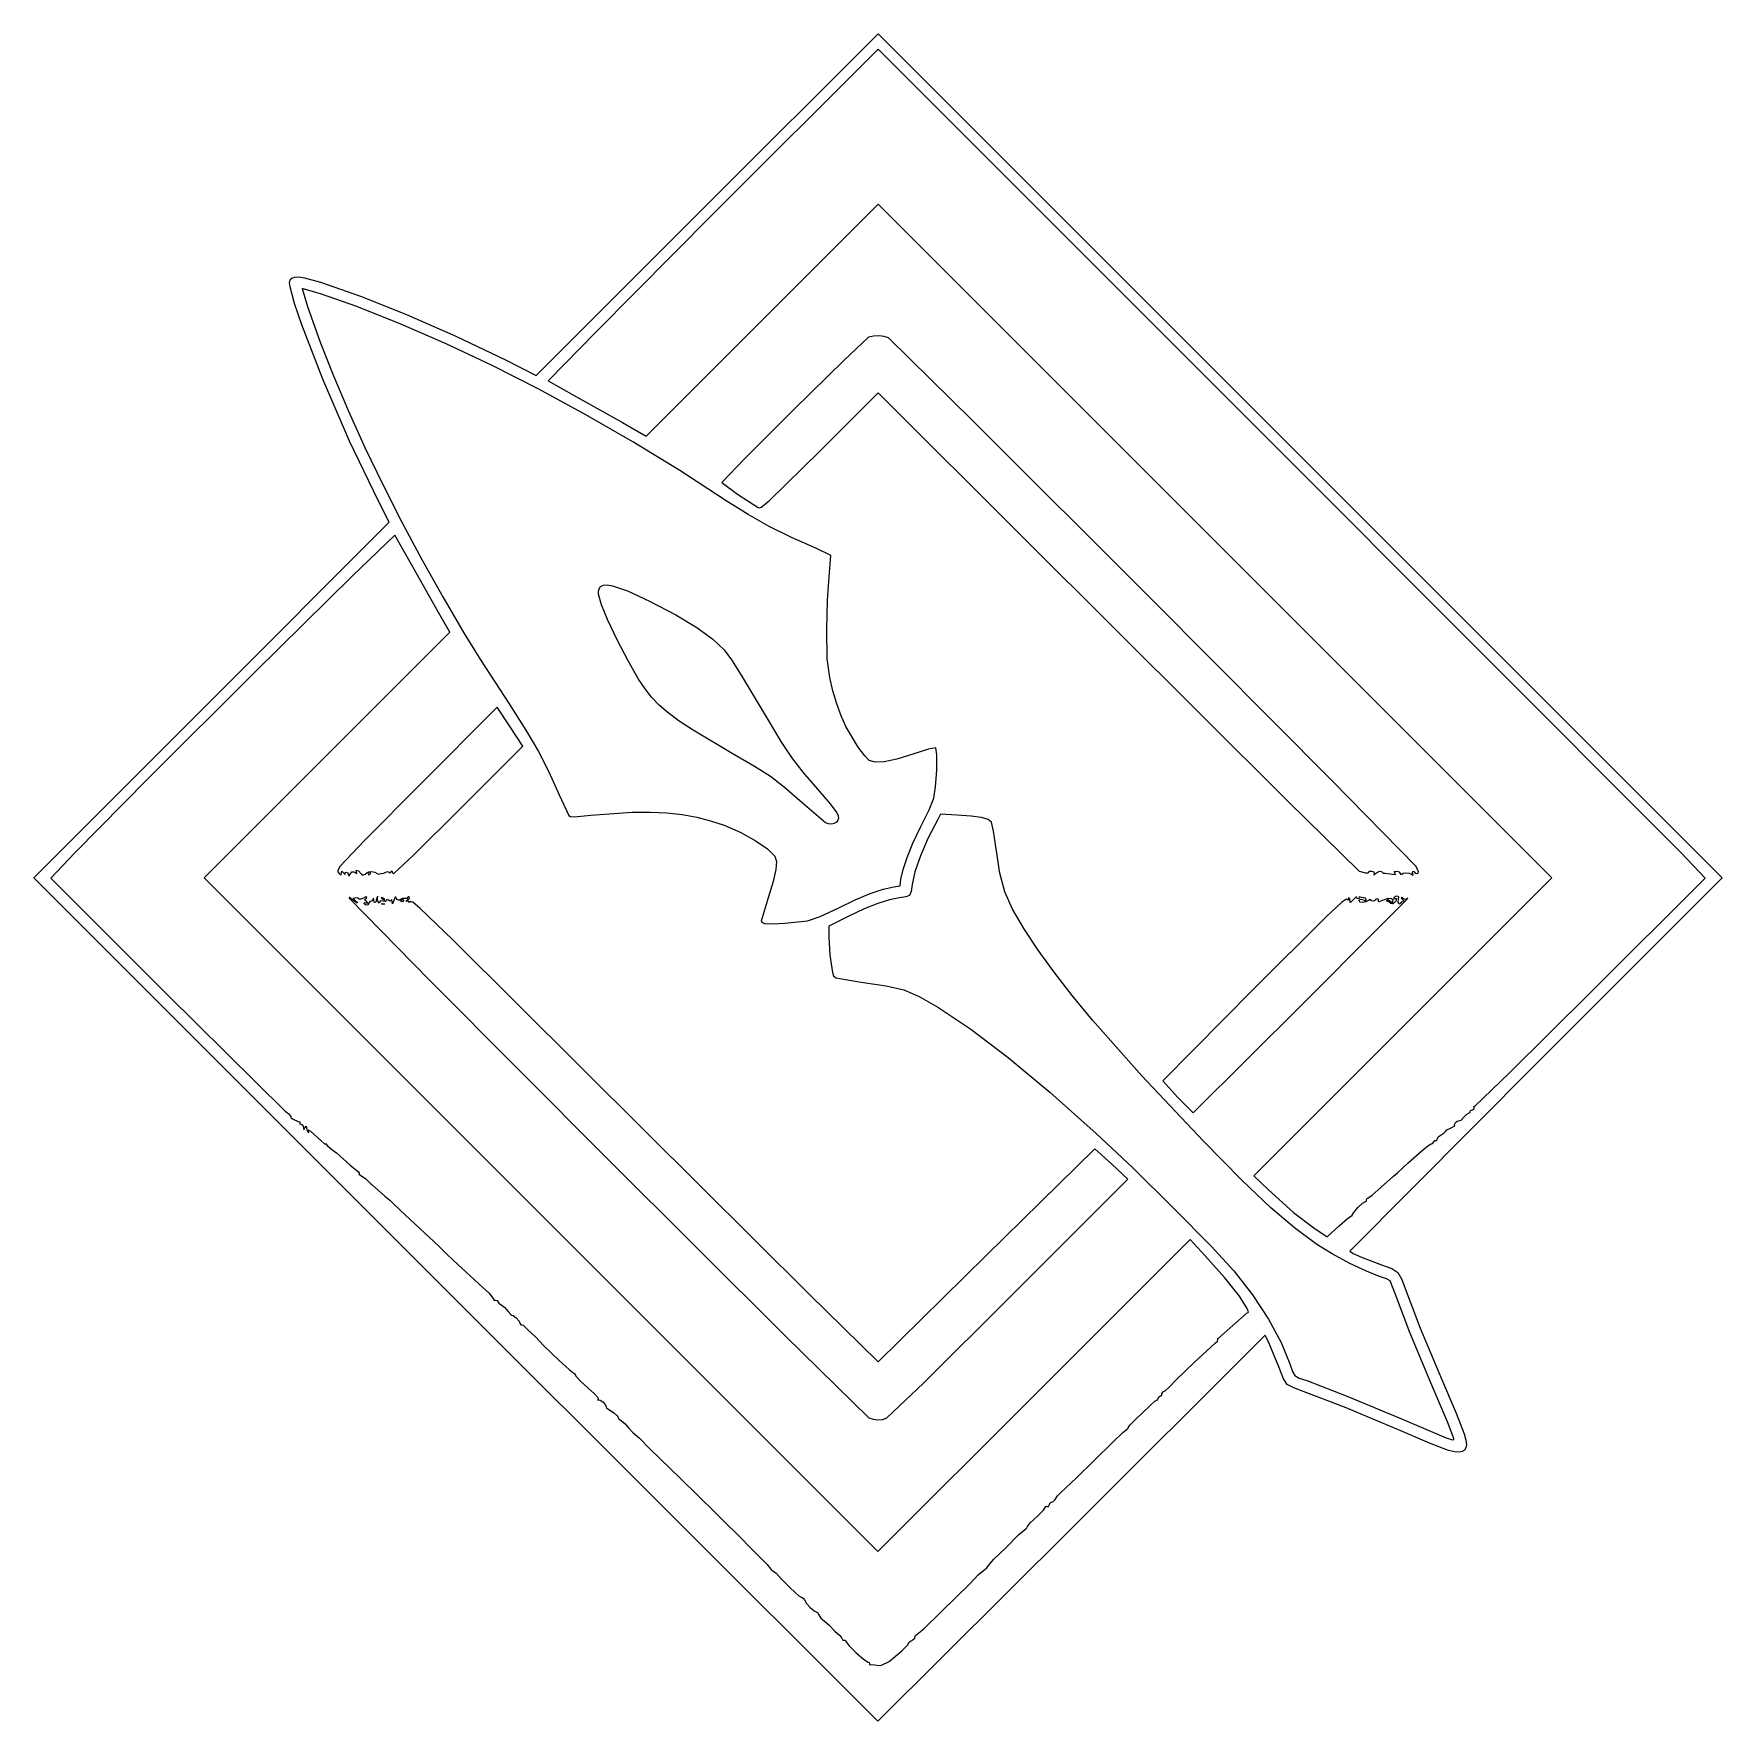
# Model space of a CAD drawing. Extents: x 247 to 565, y 442 to 759.
import ezdxf

# ---------------------------------------------------------------- set-up
doc = ezdxf.new("R2010")
doc.units = 0

msp = doc.modelspace()

# ---------------------------------------------------------------- linework, layer by layer
at = {"layer": 'Calque 1'}
for p, q in [((373.8586, 727.1022), (405.9603, 759.203)), ((405.9603, 759.203), (485.2687, 679.8946)), ((405.9602, 756.29254), (374.878, 725.21114)), ((479.134, 683.13554), (405.9602, 756.29254)), ((341.757, 695.0014), (373.8586, 727.1022)), ((384.1727, 705.40164), (405.9605, 727.18834)), ((405.9605, 727.18834), (469.2616, 663.88724)), ((374.878, 725.21114), (352.982525, 703.20864)), ((295.419834, 712.368174), (295.519448, 712.922123)), ((295.5104, 711.6291), (295.419834, 712.368174)), ((296.34559, 708.545123), (295.5104, 711.6291)), ((295.519448, 712.922123), (295.829135, 713.294102)), ((295.829135, 713.294102), (296.368787, 713.487263)), ((296.368787, 713.487263), (297.158297, 713.504759)), ((297.158297, 713.504759), (298.217558, 713.349745)), ((301.4287, 710.28255), (297.8004, 711.3239)), ((297.8004, 711.3239), (298.767987, 707.964525)), ((298.217558, 713.349745), (301.2249, 712.5348)), ((301.2249, 712.5348), (308.726233, 709.91245)), ((297.707442, 704.485048), (296.34559, 708.545123)), ((298.767987, 707.964525), (301.1533, 701.233)), ((308.0651, 707.9446), (301.4287, 710.28255)), ((316.332827, 704.648966), (308.0651, 707.9446)), ((308.726233, 709.91245), (317.395812, 706.43915)), ((301.665738, 694.274838), (297.707442, 704.485048)), ((324.812064, 700.941262), (316.332827, 704.648966)), ((317.395812, 706.43915), (326.662936, 702.35535)), ((362.3848, 683.61504), (384.1727, 705.40164)), ((301.1533, 701.233), (303.636638, 694.907982)), ((326.662936, 702.35535), (335.9569, 697.9015)), ((352.982525, 703.20864), (343.9878, 693.95524)), ((404.1925, 702.1746), (399.586164, 697.859967)), ((405.093342, 702.390927), (404.1925, 702.1746)), ((406.098012, 702.436637), (405.093342, 702.390927)), ((407.090852, 702.316055), (406.098012, 702.436637)), ((407.9562, 702.0335), (407.090852, 702.316055)), ((423.685752, 686.537523), (407.9562, 702.0335)), ((333.454822, 696.846728), (324.812064, 700.941262)), ((303.636638, 694.907982), (306.444883, 688.298419)), ((342.213112, 692.3906), (333.454822, 696.846728)), ((335.9569, 697.9015), (341.757, 695.0014)), ((399.586164, 697.859967), (390.131312, 688.589738)), ((306.694489, 682.674933), (301.665738, 694.274838)), ((351.038945, 687.598116), (342.213112, 692.3906)), ((343.9878, 693.95524), (348.8827, 691.23044)), ((395.0176, 680.794), (405.9619, 691.7359)), ((405.9619, 691.7359), (433.6767, 664.0856)), ((348.8827, 691.23044), (357.9852, 686.14754)), ((390.131312, 688.589738), (380.807055, 679.288064)), ((306.444883, 688.298419), (309.544251, 681.472621)), ((359.88433, 682.494512), (351.038945, 687.598116)), ((357.9852, 686.14754), (362.3848, 683.61504)), ((457.509887, 652.746263), (423.685752, 686.537523)), ((312.1029, 671.3618), (306.694489, 682.674933)), ((368.701278, 677.105028), (359.88433, 682.494512)), ((556.837, 605.26454), (479.134, 683.13554)), ((309.544251, 681.472621), (312.900962, 674.4989)), ((380.807055, 679.288064), (376.5925, 674.8791)), ((385.503425, 671.416025), (395.0176, 680.794)), ((485.2687, 679.8946), (564.5772, 600.5861)), ((377.4418, 671.4549), (368.701278, 677.105028)), ((312.900962, 674.4989), (316.481235, 667.445566)), ((376.5925, 674.8791), (379.548612, 672.709875)), ((379.548612, 672.709875), (383.4417, 670.1874)), ((314.1107, 667.3931), (312.1029, 671.3618)), ((381.537458, 668.855278), (377.4418, 671.4549)), ((383.4417, 670.1874), (383.681319, 670.117947)), ((383.681319, 670.117947), (384.024269, 670.225778)), ((384.024269, 670.225778), (385.503425, 671.416025)), ((280.7267, 633.9893), (314.1107, 667.3931)), ((316.481235, 667.445566), (320.251286, 660.380931)), ((385.530037, 666.59115), (381.537458, 668.855278)), ((389.682123, 664.522847), (385.530037, 666.59115)), ((315.183, 665.0055), (307.159934, 657.305939)), ((318.334, 659.4561), (315.183, 665.0055)), ((394.2563, 662.5107), (389.682123, 664.522847)), ((433.6767, 664.0856), (483.13735, 614.794787)), ((469.2616, 663.88724), (532.5626, 600.58624)), ((320.251286, 660.380931), (324.177335, 653.373305)), ((397.0917, 661.1846), (394.2563, 662.5107)), ((396.7778, 657.1801), (397.0917, 661.1846)), ((307.159934, 657.305939), (288.962125, 639.308887)), ((323.3703, 650.4603), (318.334, 659.4561)), ((396.453912, 652.76315), (396.7778, 657.1801)), ((353.442942, 654.436517), (353.5489, 654.8933)), ((353.471487, 653.866963), (353.442942, 654.436517)), ((354.0045, 651.9167), (353.471487, 653.866963)), ((353.5489, 654.8933), (353.85099, 655.343345)), ((353.85099, 655.343345), (354.357038, 655.594328)), ((354.357038, 655.594328), (355.09131, 655.64036)), ((355.09131, 655.64036), (356.078075, 655.47555)), ((356.078075, 655.47555), (358.90615, 654.489847)), ((358.90615, 654.489847), (363.0354, 652.5901)), ((325.5081, 646.7561), (323.3703, 650.4603)), ((324.177335, 653.373305), (328.2256, 646.491)), ((355.1327, 649.126625), (354.0045, 651.9167)), ((363.0354, 652.5901), (367.980317, 650.025978)), ((396.3236, 647.2848), (396.453912, 652.76315)), ((491.342255, 618.77457), (457.509887, 652.746263)), ((356.93695, 645.335975), (355.1327, 649.126625)), ((367.980317, 650.025978), (371.938037, 647.656275)), ((371.938037, 647.656275), (374.944439, 645.457459)), ((396.41025, 641.730037), (396.3236, 647.2848)), ((302.4327, 623.6709), (325.5081, 646.7561)), ((328.2256, 646.491), (331.247312, 641.56735)), ((359.02155, 641.337313), (356.93695, 645.335975)), ((374.944439, 645.457459), (377.0354, 643.406)), ((331.247312, 641.56735), (336.634, 633.3101)), ((360.9908, 637.9232), (359.02155, 641.337313)), ((377.0354, 643.406), (378.431692, 641.523455)), ((378.431692, 641.523455), (380.280487, 638.700138)), ((396.9076, 638.2194), (396.41025, 641.730037)), ((288.962125, 639.308887), (268.849678, 619.225017)), ((362.183957, 636.115434), (360.9908, 637.9232)), ((380.280487, 638.700138), (385.3351, 630.2319)), ((397.489333, 635.743527), (396.9076, 638.2194)), ((363.421181, 634.519113), (362.183957, 636.115434)), ((364.82409, 633.037859), (363.421181, 634.519113)), ((398.212637, 633.311012), (397.489333, 635.743527)), ((247.3428, 600.5856), (280.7267, 633.9893)), ((334.438, 632.6413), (319.9168, 618.1328)), ((336.842, 628.9807), (334.438, 632.6413)), ((336.634, 633.3101), (339.804567, 628.355594)), ((366.5143, 631.5753), (364.82409, 633.037859)), ((368.613429, 630.035059), (366.5143, 631.5753)), ((399.040248, 631.034967), (398.212637, 633.311012)), ((339.2461, 625.3202), (336.842, 628.9807)), ((339.804567, 628.355594), (342.178362, 624.30555)), ((371.243094, 628.320763), (368.613429, 630.035059)), ((378.5805, 623.9845), (371.243094, 628.320763)), ((385.3351, 630.2319), (387.704967, 626.227556)), ((399.9349, 629.0285), (399.040248, 631.034967)), ((402.261575, 625.161662), (399.9349, 629.0285)), ((327.2947, 613.3478), (339.2461, 625.3202)), ((387.704967, 626.227556), (389.707437, 623.195625)), ((403.464616, 623.505833), (402.261575, 625.161662)), ((416.8549, 625.0313), (415.463425, 624.754587)), ((417.037691, 623.675314), (416.8549, 625.0313)), ((279.3574, 600.5858), (302.4327, 623.6709)), ((342.178362, 624.30555), (344.129102, 620.479306)), ((382.778986, 621.533186), (378.5805, 623.9845)), ((389.707437, 623.195625), (391.841664, 620.437481)), ((404.2983, 622.6167), (403.464616, 623.505833)), ((405.396503, 622.296214), (404.2983, 622.6167)), ((407.10965, 622.389737), (405.396503, 622.296214)), ((409.472822, 622.902492), (407.10965, 622.389737)), ((412.5211, 623.8397), (409.472822, 622.902492)), ((415.463425, 624.754587), (412.5211, 623.8397)), ((416.998125, 620.816262), (417.037691, 623.675314)), ((268.849678, 619.225017), (255.0827, 605.265)), ((344.129102, 620.479306), (346.0305, 616.1962)), ((385.732087, 619.613538), (382.778986, 621.533186)), ((388.39327, 617.548895), (385.732087, 619.613538)), ((391.841664, 620.437481), (394.6068, 617.2545)), ((416.787822, 617.690605), (416.998125, 620.816262)), ((507.0965, 602.7373), (491.342255, 618.77457)), ((319.9168, 618.1328), (309.499, 607.6272)), ((346.0305, 616.1962), (347.8679, 612.2794)), ((391.716, 614.6626), (388.39327, 617.548895)), ((394.6068, 617.2545), (396.985841, 614.521361)), ((415.5677, 613.3958), (416.4584, 615.5348)), ((416.4584, 615.5348), (416.787822, 617.690605)), ((318.75655, 604.892262), (327.2947, 613.3478)), ((347.8679, 612.2794), (348.189447, 612.122412)), ((348.869925, 612.078075), (352.0336, 612.3374)), ((352.0336, 612.3374), (359.774373, 612.905591)), ((359.774373, 612.905591), (363.14818, 612.940129)), ((363.14818, 612.940129), (366.258812, 612.803225)), ((366.258812, 612.803225), (369.157181, 612.491074)), ((369.157181, 612.491074), (371.894195, 611.999872)), ((396.0816, 610.939), (391.716, 614.6626)), ((396.985841, 614.521361), (398.229175, 612.819538)), ((398.229175, 612.819538), (398.489646, 612.241765)), ((413.9747, 610.1108), (415.5677, 613.3958)), ((417.734, 612.5446), (417.2363, 611.6584)), ((420.7767, 612.3787), (417.734, 612.5446)), ((423.465722, 612.177284), (420.7767, 612.3787)), ((483.13735, 614.794787), (496.3526, 601.8225)), ((348.189447, 612.122412), (348.869925, 612.078075)), ((371.894195, 611.999872), (374.520765, 611.325815)), ((374.520765, 611.325815), (377.0878, 610.4651)), ((377.0878, 610.4651), (380.079797, 609.159745)), ((380.079797, 609.159745), (382.90745, 607.603637)), ((396.633364, 610.716934), (396.0816, 610.939)), ((396.0816, 610.939), (396.0816, 610.939)), ((397.194812, 610.66435), (396.633364, 610.716934)), ((397.713455, 610.778266), (397.194812, 610.66435)), ((398.1368, 611.0557), (397.713455, 610.778266)), ((398.417581, 611.405288), (398.1368, 611.0557)), ((398.543822, 611.785495), (398.417581, 611.405288)), ((398.489646, 612.241765), (398.543822, 611.785495)), ((412.5221, 607.100233), (413.9747, 610.1108)), ((417.2363, 611.6584), (415.40287, 608.123509)), ((425.39445, 611.900775), (423.465722, 612.177284)), ((426.633928, 611.534753), (425.39445, 611.900775)), ((427.2552, 611.0648), (426.633928, 611.534753)), ((427.670625, 609.350075), (427.2552, 611.0648)), ((428.1705, 606.0098), (427.670625, 609.350075)), ((309.499, 607.6272), (304.8433, 602.7427)), ((382.90745, 607.603637), (385.190528, 606.029661)), ((385.190528, 606.029661), (386.5488, 604.6707)), ((411.4121, 604.438312), (412.5221, 607.100233)), ((415.40287, 608.123509), (413.916887, 604.717525)), ((428.861041, 601.465562), (428.1705, 606.0098)), ((255.0827, 605.265), (250.5537, 600.5509)), ((315.0115, 601.3754), (318.75655, 604.892262)), ((386.5488, 604.6707), (386.859998, 603.681545)), ((386.859998, 603.681545), (386.779012, 602.145237)), ((410.65865, 602.161986), (411.4121, 604.438312)), ((413.916887, 604.717525), (412.878036, 601.694303)), ((561.3661, 600.55044), (556.837, 605.26454)), ((326.585, 521.343), (247.3428, 600.5856)), ((250.5537, 600.5509), (272.4799, 578.6236)), ((342.6584, 537.2847), (279.3574, 600.5858)), ((304.8433, 602.7427), (304.441687, 601.929987)), ((304.441687, 601.929987), (304.501286, 601.688308)), ((304.501286, 601.688308), (304.7228, 601.4292)), ((304.7228, 601.4292), (305.088525, 601.140675)), ((305.088525, 601.140675), (305.1547, 601.5012)), ((305.1547, 601.5012), (305.210512, 601.868725)), ((305.210512, 601.868725), (305.5712, 601.4912)), ((305.5712, 601.4912), (305.8161, 601.2256)), ((305.8136, 601.5467), (306.0651, 601.639)), ((305.8201, 601.3083), (305.8136, 601.5467)), ((305.8161, 601.2256), (305.8201, 601.3083)), ((306.0651, 601.639), (306.362575, 601.503012)), ((306.362575, 601.503012), (306.4985, 601.176)), ((306.4985, 601.176), (306.545862, 600.886125)), ((306.545862, 600.886125), (306.6704, 601.11)), ((306.6704, 601.11), (307.1037, 601.6902)), ((307.1037, 601.6951), (307.4173, 601.731787)), ((307.1037, 601.6902), (307.1037, 601.6951)), ((307.4173, 601.731787), (307.775, 601.5629)), ((307.775, 601.5629), (308.05625, 601.397137)), ((307.9883, 601.7164), (307.938825, 602.05005)), ((307.938825, 602.05005), (308.3356, 601.9055)), ((308.05625, 601.397137), (307.9883, 601.7164)), ((308.3356, 601.9055), (308.8588, 601.3702)), ((308.8588, 601.3702), (308.972403, 601.163772)), ((308.972403, 601.163772), (309.2499, 601.1269)), ((309.2499, 601.1269), (309.596322, 601.246928)), ((309.596322, 601.246928), (309.9167, 601.5112)), ((309.9167, 601.5112), (310.300345, 601.735711)), ((310.264075, 601.5664), (310.1818, 601.3795)), ((310.1818, 601.3795), (310.2984, 601.115)), ((310.462, 601.6441), (310.264075, 601.5664)), ((310.2984, 601.115), (310.5786, 601.3795)), ((310.300345, 601.735711), (310.840937, 601.787187)), ((310.61165, 601.5664), (310.462, 601.6441)), ((310.5786, 601.3795), (310.61165, 601.5664)), ((310.5786, 601.3795), (310.5786, 601.3795)), ((310.840937, 601.787187), (311.403486, 601.67327)), ((311.403486, 601.67327), (311.853, 601.4016)), ((311.853, 601.4016), (312.172225, 601.272075)), ((312.172225, 601.272075), (312.6035, 601.4013)), ((312.6035, 601.4013), (313.0922, 601.4893)), ((313.0922, 601.4893), (313.4655, 601.6251)), ((313.4655, 601.6251), (313.7988, 601.800825)), ((313.7988, 601.800825), (314.0277, 601.6251)), ((314.0277, 601.6251), (314.225362, 601.469762)), ((314.225362, 601.469762), (314.4441, 601.6781)), ((314.4441, 601.6781), (314.6215, 601.882525)), ((314.6215, 601.882525), (314.6756, 601.7061)), ((314.6756, 601.7061), (314.775112, 601.472537)), ((314.775112, 601.472537), (315.0115, 601.3754)), ((386.284045, 599.919361), (385.3533, 596.8615)), ((386.779012, 602.145237), (386.284045, 599.919361)), ((410.128, 599.0611), (410.2757, 600.3082)), ((410.2757, 600.3082), (410.65865, 602.161986)), ((412.878036, 601.694303), (412.386, 599.3077)), ((429.791975, 597.958725), (428.861041, 601.465562)), ((496.3526, 601.8225), (497.547975, 601.508975)), ((497.547975, 601.508975), (498.033462, 601.523531)), ((498.033462, 601.523531), (498.1504, 601.6762)), ((498.1504, 601.6762), (498.239062, 601.824188)), ((498.239062, 601.824188), (498.6536, 601.8545)), ((498.6536, 601.8545), (499.114563, 601.715725)), ((499.114563, 601.715725), (499.1757, 601.3932)), ((499.1757, 601.3932), (499.131375, 601.12025)), ((499.131375, 601.12025), (499.4037, 601.3822)), ((499.4037, 601.3822), (499.78855, 601.67325)), ((499.78855, 601.67325), (500.219, 601.8158)), ((500.219, 601.8158), (500.2186, 601.8132)), ((500.2186, 601.8132), (500.545662, 601.778387)), ((500.545662, 601.778387), (500.6817, 601.6427)), ((500.6817, 601.6427), (500.856538, 601.497088)), ((500.856538, 601.497088), (501.277, 601.4378)), ((501.277, 601.4378), (502.6431, 601.2645)), ((502.6431, 601.2645), (503.215087, 601.190912)), ((502.961413, 601.774137), (503.4247, 601.8152)), ((503.0964, 601.4714), (502.961413, 601.774137)), ((503.215087, 601.190912), (503.0964, 601.4714)), ((503.4247, 601.8152), (503.8481, 601.735037)), ((503.8481, 601.735037), (503.9592, 601.5963)), ((503.9592, 601.5963), (504.1169, 601.2499)), ((504.1169, 601.2499), (504.306875, 601.195525)), ((504.306875, 601.195525), (504.386, 601.2979)), ((504.386, 601.2979), (504.613737, 601.487138)), ((532.5626, 600.58624), (504.5668, 572.58954)), ((504.613737, 601.487138), (505.146125, 601.54805)), ((505.146125, 601.54805), (505.7576, 601.481388)), ((505.7576, 601.481388), (506.2226, 601.2879)), ((506.2226, 601.2879), (506.4824, 601.113725)), ((506.363537, 601.5674), (506.4987, 601.7766)), ((506.4167, 601.2979), (506.363537, 601.5674)), ((506.4824, 601.113725), (506.4167, 601.2979)), ((506.4987, 601.7766), (506.688612, 601.811463)), ((506.688612, 601.811463), (506.7676, 601.6625)), ((506.7676, 601.6625), (506.884187, 601.464612)), ((506.884187, 601.464612), (507.1645, 601.3823)), ((507.539962, 601.739963), (507.0965, 602.7373)), ((507.1645, 601.3823), (507.454939, 601.47408)), ((507.454939, 601.47408), (507.539962, 601.739963)), ((564.5772, 600.5861), (529.5863, 565.5944)), ((539.8369, 579.02004), (561.3661, 600.55044)), ((306.590564, 596.906743), (306.5825, 596.74594)), ((306.5825, 596.74594), (321.744772, 581.292099)), ((306.689162, 596.921765), (306.590564, 596.906743)), ((307.1958, 596.49924), (306.689162, 596.921765)), ((308.1299, 595.82294), (307.1958, 596.49924)), ((307.7719, 596.80634), (307.369537, 596.710052)), ((307.369537, 596.710052), (307.8059, 596.29404)), ((308.20295, 596.763577), (307.7719, 596.80634)), ((308.4705, 596.60284), (308.20295, 596.763577)), ((308.766012, 596.552415), (308.4705, 596.60284)), ((309.2695, 596.78234), (308.766012, 596.552415)), ((309.742887, 597.013202), (309.2695, 596.78234)), ((309.50365, 596.479977), (309.5864, 596.60824)), ((309.7848, 596.17584), (309.50365, 596.479977)), ((309.5864, 596.60824), (309.819962, 596.699127)), ((309.9171, 596.91174), (309.742887, 597.013202)), ((309.819962, 596.699127), (309.9171, 596.91174)), ((311.0566, 596.54734), (310.904412, 596.25894)), ((311.157987, 596.774765), (311.0566, 596.54734)), ((311.2089, 596.40264), (311.157987, 596.774765)), ((311.308825, 596.01754), (311.2089, 596.40264)), ((311.8112, 596.89394), (311.6582, 596.31684)), ((312.00925, 597.130327), (311.8112, 596.89394)), ((311.926062, 596.450227), (311.9505, 596.85694)), ((312.0538, 596.06324), (311.926062, 596.450227)), ((311.9505, 596.85694), (312.00925, 597.130327)), ((312.7458, 596.8776), (312.6263, 596.805125)), ((312.6263, 596.805125), (312.8278, 596.617)), ((313.2245, 596.617), (312.7458, 596.8776)), ((312.8278, 596.617), (313.292987, 596.3707)), ((313.2247, 596.617), (313.2245, 596.617)), ((313.292987, 596.3707), (313.2247, 596.617)), ((313.699787, 596.546815), (313.6208, 596.35564)), ((313.992, 596.37364), (313.699787, 596.546815)), ((314.5003, 596.40764), (314.313537, 596.20359)), ((314.6101, 596.454677), (314.5003, 596.40764)), ((314.6821, 596.08794), (314.6101, 596.454677)), ((315.253112, 596.939202), (315.0115, 596.35254)), ((315.339086, 596.965173), (315.253112, 596.939202)), ((315.4039, 596.81554), (315.339086, 596.965173)), ((315.569733, 596.517385), (315.4039, 596.81554)), ((315.842412, 596.368452), (315.569733, 596.517385)), ((316.3836, 596.59224), (316.140761, 596.387238)), ((316.643625, 596.72109), (316.3836, 596.59224)), ((316.399, 596.3525), (316.6792, 596.617)), ((317.0607, 596.69364), (316.643625, 596.72109)), ((316.6792, 596.617), (316.7958, 596.3525)), ((317.440387, 596.682127), (317.0607, 596.69364)), ((317.249525, 596.20429), (317.5592, 596.42884)), ((317.5896, 596.86644), (317.440387, 596.682127)), ((317.5592, 596.42884), (317.95135, 596.757065)), ((317.6778, 597.031702), (317.5896, 596.86644)), ((317.8899, 596.99184), (317.6778, 597.031702)), ((317.95135, 596.757065), (317.8899, 596.99184)), ((385.3533, 596.8615), (384.0005, 592.4473)), ((398.6088, 594.9792), (401.684909, 596.454864)), ((401.684909, 596.454864), (404.506, 597.629787)), ((404.506, 597.629787), (406.952391, 598.458417)), ((408.110169, 596.456153), (405.91085, 595.786)), ((406.952391, 598.458417), (408.9044, 598.8952)), ((410.0159, 596.8), (408.110169, 596.456153)), ((408.9044, 598.8952), (410.128, 599.0611)), ((411.203787, 597.012575), (410.0159, 596.8)), ((411.8939, 597.297), (411.203787, 597.012575)), ((412.176925, 598.026087), (411.8939, 597.297)), ((412.386, 599.3077), (412.176925, 598.026087)), ((431.242397, 594.6959), (429.791975, 597.958725)), ((494.0107, 596.5688), (493.068195, 595.940398)), ((494.2684, 596.392163), (494.0107, 596.5688)), ((494.3365, 596.6308), (494.2684, 596.392163)), ((494.381912, 596.8818), (494.3365, 596.6308)), ((494.5837, 596.6303), (494.381912, 596.8818)), ((494.6928, 595.9688), (494.5837, 596.6303)), ((495.2381, 596.4854), (494.797712, 596.006225)), ((495.7182, 596.948987), (495.2381, 596.4854)), ((495.9187, 596.9484), (495.7182, 596.948987)), ((496.001925, 596.714837), (495.9187, 596.9484)), ((496.2002, 596.6177), (496.001925, 596.714837)), ((496.350375, 596.695175), (496.2002, 596.6177)), ((496.360712, 597.0156), (496.3174, 596.8814)), ((496.3174, 596.8814), (496.350375, 596.695175)), ((496.8037, 596.8984), (496.360712, 597.0156)), ((496.3718, 596.2683), (496.548511, 596.50952)), ((496.548511, 596.50952), (496.809362, 596.604687)), ((497.5685, 596.7669), (496.8037, 596.8984)), ((496.809362, 596.604687), (497.4105, 596.3443)), ((497.6839, 596.4766), (497.5685, 596.7669)), ((497.617737, 596.23525), (497.6839, 596.4766)), ((498.443137, 596.50605), (498.1482, 596.3353)), ((498.5658, 596.4293), (498.443137, 596.50605)), ((498.682387, 596.250688), (498.5658, 596.4293)), ((499.480762, 596.552625), (499.3596, 596.3969)), ((499.7721, 596.6173), (499.480762, 596.552625)), ((500.015387, 596.539613), (499.7721, 596.6173)), ((500.021, 596.3528), (500.015387, 596.539613)), ((501.0661, 596.4558), (500.14515, 596.102763)), ((501.808266, 596.685189), (501.0661, 596.4558)), ((501.608, 596.3517), (501.84245, 596.539725)), ((502.442525, 596.649688), (501.808266, 596.685189)), ((501.84245, 596.539725), (502.1381, 596.2647)), ((502.778772, 596.404317), (502.442525, 596.649688)), ((502.6269, 596.0041), (502.778772, 596.404317)), ((502.9034, 596.8367), (502.863625, 596.645425)), ((502.863625, 596.645425), (503.1171, 596.6826)), ((503.158887, 597.055275), (502.9034, 596.8367)), ((503.1171, 596.6826), (503.392737, 596.695275)), ((503.5046, 597.1462), (503.158887, 597.055275)), ((503.392737, 596.695275), (503.2354, 596.2302)), ((503.786662, 597.0021), (503.5046, 597.1462)), ((503.716237, 595.996963), (503.7526, 596.501)), ((503.7526, 596.501), (503.786662, 597.0021)), ((504.150114, 595.354897), (505.235185, 596.462168)), ((504.3197, 596.8816), (504.2592, 596.7675)), ((504.2592, 596.7675), (504.5338, 596.4932)), ((504.7935, 596.5998), (504.3197, 596.8816)), ((504.5338, 596.4932), (504.8905, 596.165787)), ((505.067975, 596.5083), (504.7935, 596.5998)), ((505.5367, 596.7852), (505.067975, 596.5083)), ((505.235185, 596.462168), (505.5367, 596.7852)), ((307.8059, 596.29404), (308.141075, 595.961327)), ((308.141075, 595.961327), (308.1299, 595.82294)), ((309.396275, 595.840527), (309.526844, 595.952392)), ((309.472969, 595.653195), (309.396275, 595.840527)), ((309.7708, 595.46784), (309.472969, 595.653195)), ((309.526844, 595.952392), (309.8508, 595.91134)), ((310.094637, 595.502465), (309.7708, 595.46784)), ((310.119975, 595.865802), (309.7848, 596.17584)), ((309.8508, 595.91134), (310.119975, 595.865802)), ((310.3191, 595.84024), (310.094637, 595.502465)), ((310.501725, 596.16654), (310.3191, 595.84024)), ((310.7094, 596.22044), (310.501725, 596.16654)), ((310.904412, 596.25894), (310.7094, 596.22044)), ((311.5085, 595.95794), (311.308825, 596.01754)), ((311.663862, 596.131915), (311.5085, 595.95794)), ((311.6582, 596.31684), (311.663862, 596.131915)), ((312.238387, 595.851352), (312.0538, 596.06324)), ((312.2939, 596.02624), (312.238387, 595.851352)), ((312.460975, 596.237577), (312.2939, 596.02624)), ((312.9594, 596.19594), (312.460975, 596.237577)), ((312.662662, 595.632488), (312.7775, 595.7394)), ((312.9373, 595.5795), (312.662662, 595.632488)), ((312.7775, 595.7395), (313.2846, 595.7185)), ((312.7775, 595.7394), (312.7775, 595.7395)), ((313.248687, 595.611688), (312.9373, 595.5795)), ((313.45405, 596.153915), (312.9594, 596.19594)), ((313.2846, 595.7185), (313.248687, 595.611688)), ((313.6208, 596.35564), (313.45405, 596.153915)), ((314.313537, 596.20359), (313.992, 596.37364)), ((314.7679, 595.697977), (314.6821, 596.08794)), ((315.0115, 596.35254), (314.7679, 595.697977)), ((316.140761, 596.387238), (315.842412, 596.368452)), ((316.365762, 596.1656), (316.399, 596.3525)), ((316.5156, 596.0879), (316.365762, 596.1656)), ((316.399, 596.3525), (316.399, 596.3525)), ((316.713525, 596.1656), (316.5156, 596.0879)), ((316.7958, 596.3525), (316.713525, 596.1656)), ((317.3912, 596.19364), (317.249525, 596.20429)), ((317.718887, 596.204677), (317.3912, 596.19364)), ((317.8542, 596.02904), (317.718887, 596.204677)), ((317.951337, 595.937727), (317.8542, 596.02904)), ((318.1849, 596.14904), (317.951337, 595.937727)), ((318.602488, 595.953748), (318.1849, 596.14904)), ((319.847577, 594.886256), (318.602488, 595.953748)), ((326.066587, 588.913115), (319.847577, 594.886256)), ((392.7318, 592.5071), (395.073863, 593.312125)), ((395.073863, 593.312125), (398.6088, 594.9792)), ((400.4699, 593.4094), (396.6996, 591.5316)), ((403.377556, 594.775197), (400.4699, 593.4094)), ((405.91085, 595.786), (403.377556, 594.775197)), ((433.4914, 590.8837), (431.242397, 594.6959)), ((490.231612, 593.302512), (476.5475, 579.7565)), ((493.068195, 595.940398), (490.231612, 593.302512)), ((494.797712, 596.006225), (494.6928, 595.9688)), ((496.49407, 596.017164), (496.3718, 596.2683)), ((496.978562, 595.950237), (496.49407, 596.017164)), ((497.603773, 596.059092), (496.978562, 595.950237)), ((497.4105, 596.3443), (497.617737, 596.23525)), ((498.1482, 596.3353), (497.603773, 596.059092)), ((498.9627, 596.1764), (498.682387, 596.250688)), ((499.243012, 596.241163), (498.9627, 596.1764)), ((499.3596, 596.3969), (499.243012, 596.241163)), ((499.954187, 591.115075), (504.150114, 595.354897)), ((499.970181, 596.15108), (500.021, 596.3528)), ((500.14515, 596.102763), (499.970181, 596.15108)), ((501.524675, 596.142812), (501.608, 596.3517)), ((501.677, 596.1809), (501.524675, 596.142812)), ((501.906975, 596.213563), (501.677, 596.1809)), ((502.063, 596.0465), (501.906975, 596.213563)), ((502.282061, 595.755408), (502.063, 596.0465)), ((502.1381, 596.2647), (502.412237, 596.009563)), ((502.607387, 595.697913), (502.282061, 595.755408)), ((502.412237, 596.009563), (502.6269, 596.0041)), ((502.95362, 595.860636), (502.607387, 595.697913)), ((503.2354, 596.2302), (502.95362, 595.860636)), ((503.8562, 595.6916), (503.716237, 595.996963)), ((504.043787, 595.658), (503.8562, 595.6916)), ((504.1218, 595.8077), (504.043787, 595.658)), ((504.257787, 596.009787), (504.1218, 595.8077)), ((504.5848, 596.0963), (504.257787, 596.009787)), ((504.8905, 596.165787), (504.5848, 596.0963)), ((384.0005, 592.4473), (384.214225, 592.2032)), ((384.214225, 592.2032), (384.7281, 592.0281)), ((384.7281, 592.0281), (386.212045, 591.962948)), ((386.212045, 591.962948), (388.471162, 592.046887)), ((388.471162, 592.046887), (392.7318, 592.5069)), ((392.7318, 592.5069), (392.7318, 592.5071)), ((396.6996, 591.5316), (396.7096, 589.5102)), ((436.072077, 586.979992), (433.4914, 590.8837)), ((485.7334, 576.8264), (499.954187, 591.115075)), ((362.1443, 553.06334), (326.066587, 588.913115)), ((396.7096, 589.5102), (396.9204, 586.035025)), ((439.0318, 582.871072), (436.072077, 586.979992)), ((396.9204, 586.035025), (397.3817, 582.7904)), ((321.744772, 581.292099), (355.0859, 547.857965)), ((397.3817, 582.7904), (397.629787, 582.201337)), ((397.629787, 582.201337), (398.0065, 581.8099)), ((398.0065, 581.8099), (402.8137, 581.0048)), ((402.8137, 581.0048), (407.47868, 580.325144)), ((442.412629, 578.507185), (439.0318, 582.871072)), ((272.4799, 578.6236), (294.5543, 556.7641)), ((407.47868, 580.325144), (410.785737, 579.522075)), ((410.785737, 579.522075), (413.702927, 578.277069)), ((413.702927, 578.277069), (417.1983, 576.2716)), ((446.256625, 573.838575), (442.412629, 578.507185)), ((476.5475, 579.7565), (459.473, 562.432)), ((524.556837, 563.86039), (539.8369, 579.02004)), ((417.1983, 576.2716), (423.404005, 572.156041)), ((465.1818, 556.4008), (485.7342, 576.8268)), ((485.7342, 576.8268), (485.7334, 576.8264)), ((423.404005, 572.156041), (430.418312, 566.8462)), ((455.502362, 563.388166), (446.256625, 573.838575)), ((504.5668, 572.58954), (476.571, 544.59284)), ((430.418312, 566.8462), (438.264614, 560.323459)), ((529.5863, 565.5944), (494.5953, 530.4415)), ((467.1055, 551.1218), (455.502362, 563.388166)), ((459.473, 562.432), (462.297887, 559.295725)), ((518.0523, 557.64734), (524.556837, 563.86039)), ((438.264614, 560.323459), (446.9663, 552.5692)), ((462.297887, 559.295725), (465.1818, 556.4008)), ((294.5543, 556.7641), (295.2884, 556.2195)), ((295.2884, 556.2195), (295.7009, 555.6071)), ((295.7009, 555.6071), (295.620733, 555.573668)), ((295.620733, 555.573668), (295.672613, 555.485466)), ((295.672613, 555.485466), (296.0494, 555.2173)), ((296.0494, 555.2173), (297.0333, 554.8218)), ((515.518012, 555.04209), (516.0545, 555.58704)), ((516.0545, 555.58704), (516.58575, 556.161478)), ((516.58575, 556.161478), (517.0186, 556.40044)), ((517.0186, 556.40044), (517.2322, 556.469315)), ((517.2322, 556.469315), (517.2364, 556.63494)), ((517.2364, 556.63494), (517.296312, 556.843015)), ((517.296312, 556.843015), (517.6443, 557.01404)), ((517.6443, 557.01404), (518.000238, 557.20534)), ((517.9973, 557.48184), (517.927788, 557.667265)), ((517.927788, 557.667265), (518.0523, 557.64734)), ((518.000238, 557.20534), (517.9973, 557.48184)), ((297.0333, 554.8218), (297.323263, 554.739862)), ((297.323263, 554.739862), (297.3484, 554.5488)), ((297.3484, 554.5488), (297.354025, 554.361937)), ((297.354025, 554.361937), (297.5974, 554.2842)), ((297.5974, 554.2842), (297.900963, 554.1196)), ((297.900963, 554.1196), (298.0285, 553.6889)), ((298.0285, 553.6889), (298.076863, 553.253487)), ((298.076863, 553.253487), (298.2744, 553.6229)), ((298.2744, 553.6229), (298.492338, 553.915937)), ((298.492338, 553.915937), (298.6382, 553.248)), ((298.6382, 553.248), (298.9122, 552.785)), ((298.9632, 552.8953), (298.896839, 553.218605)), ((298.896839, 553.218605), (299.338313, 552.998938)), ((298.9122, 552.785), (299.03145, 552.72)), ((299.03145, 552.72), (298.9632, 552.8953)), ((299.338313, 552.998938), (301.3014, 551.2416)), ((393.016125, 522.354902), (362.1443, 553.06334)), ((446.9663, 552.5692), (453.762364, 546.132062)), ((511.233262, 551.890315), (511.7938, 552.29934)), ((511.7938, 552.29934), (512.354425, 552.659965)), ((512.354425, 552.659965), (512.5876, 552.95054)), ((512.5876, 552.95054), (512.857662, 553.218115)), ((512.857662, 553.218115), (513.507, 553.52364)), ((513.507, 553.52364), (514.3101, 553.97244)), ((514.275709, 554.244704), (514.471475, 554.588453)), ((514.3101, 553.97244), (514.275709, 554.244704)), ((514.471475, 554.588453), (514.779703, 554.859995)), ((514.779703, 554.859995), (515.0827, 554.91564)), ((515.0827, 554.91564), (515.518012, 555.04209)), ((301.3014, 551.2416), (301.983488, 550.61075)), ((301.983488, 550.61075), (302.14373, 550.509591)), ((302.14373, 550.509591), (302.1465, 550.5802)), ((302.1465, 550.5802), (302.168138, 550.64655)), ((302.168138, 550.64655), (302.5107, 550.2494)), ((302.5107, 550.2494), (303.3478, 549.5218)), ((303.3478, 549.5218), (304.241288, 548.942725)), ((304.241288, 548.942725), (306.6968, 546.6775)), ((446.6968, 549.65354), (426.3454, 529.67754)), ((449.8933, 546.80194), (446.6968, 549.65354)), ((474.305075, 543.806842), (467.1055, 551.1218)), ((505.5837, 547.00774), (508.1773, 549.32284)), ((508.1773, 549.32284), (509.239912, 550.21044)), ((509.239912, 550.21044), (509.8814, 550.57964)), ((509.8814, 550.57964), (510.167162, 550.695765)), ((510.167162, 550.695765), (510.3747, 550.97494)), ((510.3747, 550.97494), (510.55125, 551.21119)), ((510.55125, 551.21119), (510.7632, 551.22394)), ((510.7632, 551.22394), (510.930512, 551.239478)), ((510.930512, 551.239478), (511.0001, 551.48324)), ((511.0001, 551.48324), (511.233262, 551.890315)), ((306.6968, 546.6775), (308.3914, 545.2885)), ((355.0859, 547.857965), (388.589853, 514.456943)), ((452.9081, 543.9503), (449.8933, 546.80194)), ((453.762364, 546.132062), (461.573487, 538.451125)), ((503.5753, 545.18254), (505.5837, 547.00774)), ((308.3914, 545.2885), (308.507088, 545.20885)), ((308.4574, 545.0173), (308.408525, 544.847172)), ((308.408525, 544.847172), (308.5254, 544.8189)), ((308.507088, 545.20885), (308.4574, 545.0173)), ((308.5254, 544.8189), (309.711125, 544.055642)), ((309.711125, 544.055642), (310.714, 543.04406)), ((310.714, 543.04406), (310.9084, 542.87096)), ((310.9084, 542.87096), (312.0988, 541.81256)), ((430.691, 521.7065), (452.9081, 543.9503)), ((479.74335, 538.602862), (474.305075, 543.806842)), ((476.571, 544.59284), (479.3027, 541.96384)), ((498.830225, 540.96495), (500.5117, 542.4812)), ((500.5117, 542.4812), (502.798, 544.5511)), ((502.798, 544.5511), (503.5753, 545.18254)), ((312.0988, 541.81256), (313.332, 540.79056)), ((313.332, 540.79056), (314.2413, 539.99676)), ((314.2413, 539.99676), (315.0522, 539.20306)), ((479.3027, 541.96384), (484.0519, 537.68844)), ((496.1263, 538.614675), (497.018591, 539.450322)), ((497.018591, 539.450322), (497.5725, 539.7851)), ((497.5725, 539.7851), (497.712612, 539.868675)), ((497.712612, 539.868675), (497.7709, 540.1441)), ((497.7709, 540.1441), (497.837675, 540.394188)), ((497.837675, 540.394188), (497.9982, 540.4162)), ((497.9982, 540.4162), (498.830225, 540.96495)), ((315.0522, 539.20306), (317.126, 537.28476)), ((317.126, 537.28476), (323.4369, 531.39786)), ((405.9595, 473.9837), (342.6584, 537.2847)), ((461.573487, 538.451125), (468.543842, 531.3787)), ((484.194025, 534.805602), (479.74335, 538.602862)), ((484.0519, 537.68844), (487.831225, 534.821953)), ((492.612, 535.1646), (494.184575, 536.58305)), ((494.184575, 536.58305), (494.9932, 537.1246)), ((494.9932, 537.1246), (495.125625, 537.120325)), ((495.0722, 537.2269), (495.332034, 537.724691)), ((495.125625, 537.120325), (495.0722, 537.2269)), ((495.332034, 537.724691), (496.1263, 538.614675)), ((488.4308, 531.7108), (484.194025, 534.805602)), ((487.831225, 534.821953), (490.3621, 533.12974)), ((490.3621, 533.12974), (492.611, 535.16464)), ((492.611, 535.16464), (492.612, 535.1646)), ((323.4369, 531.39786), (324.8693, 529.93896)), ((324.8693, 529.93896), (326.1881, 528.66026)), ((464.606, 532.6284), (435.2827, 503.3061)), ((467.3751, 529.6318), (464.606, 532.6284)), ((468.543842, 531.3787), (472.8176, 526.7671)), ((491.310837, 529.922708), (488.4308, 531.7108)), ((494.5793, 528.146137), (491.310837, 529.922708)), ((494.5953, 530.4415), (495.235997, 530.020523)), ((495.235997, 530.020523), (496.799925, 529.290388)), ((326.1881, 528.66026), (329.3114, 525.81966)), ((426.3454, 529.67754), (405.9742, 509.62614)), ((471.10953, 525.419155), (467.3751, 529.6318)), ((472.8176, 526.7671), (476.336525, 522.220162)), ((497.712612, 526.648848), (494.5793, 528.146137)), ((496.799925, 529.290388), (500.5485, 527.8413)), ((500.1872, 525.6986), (497.712612, 526.648848)), ((500.5485, 527.8413), (502.482317, 527.162836)), ((502.482317, 527.162836), (503.636988, 526.395638)), ((329.3114, 525.81966), (331.7276, 523.59256)), ((331.7276, 523.59256), (332.885375, 522.516585)), ((473.848887, 521.986612), (471.10953, 525.419155)), ((501.499187, 525.232575), (500.1872, 525.6986)), ((502.1889, 524.8468), (501.499187, 525.232575)), ((503.1765, 522.2691), (502.1889, 524.8468)), ((503.636988, 526.395638), (504.404789, 525.123595)), ((504.404789, 525.123595), (505.178, 522.9306)), ((405.9594, 442.1004), (326.585, 521.343)), ((326.585, 521.343), (326.585, 521.343)), ((332.885375, 522.516585), (333.7793, 521.35016)), ((333.7793, 521.35016), (333.811075, 521.25226)), ((333.811075, 521.25226), (334.0815, 521.21136)), ((334.0815, 521.21136), (334.392975, 521.13611)), ((334.392975, 521.13611), (334.5225, 520.95526)), ((334.5225, 520.95526), (334.714212, 520.67391)), ((334.714212, 520.67391), (335.1751, 520.35716)), ((335.1751, 520.35716), (335.83295, 519.84876)), ((405.9742, 509.62614), (393.016125, 522.354902)), ((414.506875, 505.63885), (430.691, 521.7065)), ((475.341127, 519.676239), (473.848887, 521.986612)), ((476.336525, 522.220162), (479.3306, 517.67225)), ((505.869275, 515.145737), (503.1765, 522.2691)), ((505.178, 522.9306), (507.8196, 515.970563)), ((335.83295, 519.84876), (336.498, 519.10666)), ((336.498, 519.10666), (336.971412, 518.53351)), ((336.971412, 518.53351), (337.1683, 518.43136)), ((337.1683, 518.43136), (337.401475, 518.372648)), ((337.401475, 518.372648), (337.9621, 517.90406)), ((337.9621, 517.90406), (338.522675, 517.260385)), ((338.522675, 517.260385), (338.7558, 516.78066)), ((472.6494, 516.4488), (475.3342, 518.8301)), ((475.3342, 518.8301), (475.490262, 518.885656)), ((475.540812, 519.048761), (475.341127, 519.676239)), ((475.490262, 518.885656), (475.540812, 519.048761)), ((479.3306, 517.67225), (481.697225, 513.294212)), ((338.7558, 516.78066), (338.831, 516.570698)), ((338.831, 516.570698), (339.0118, 516.57576)), ((339.0118, 516.57576), (339.291475, 516.529235)), ((339.291475, 516.529235), (339.6046, 516.19456)), ((339.6046, 516.19456), (340.1539, 515.65506)), ((340.1539, 515.65506), (341.6116, 514.30456)), ((341.6116, 514.30456), (343.1801, 512.65096)), ((388.589853, 514.456943), (404.2406, 499.10244)), ((478.6711, 514.6786), (442.3813, 478.3895)), ((469.806625, 513.9983), (469.9345, 514.0675)), ((469.8385, 513.8319), (469.806625, 513.9983)), ((469.9345, 514.0675), (472.6494, 516.4488)), ((479.4766, 513.083), (478.6711, 514.6786)), ((509.8384, 505.6868), (505.869275, 515.145737)), ((507.8196, 515.970563), (511.8148, 506.4609)), ((343.1801, 512.65096), (346.0424, 509.90046)), ((465.4375, 509.5487), (469.3379, 513.1728)), ((469.3379, 513.1728), (469.751512, 513.541087)), ((469.751512, 513.541087), (469.8385, 513.8319)), ((481.256, 508.6678), (479.4766, 513.083)), ((481.697225, 513.294212), (483.3338, 509.2569)), ((346.0424, 509.90046), (347.920975, 508.171973)), ((347.920975, 508.171973), (348.8721, 507.45306)), ((461.9184, 506.1728), (465.4375, 509.5487)), ((482.145, 506.428925), (481.256, 508.6678)), ((483.3338, 509.2569), (483.823717, 507.832686)), ((483.823717, 507.832686), (484.306912, 507.042662)), ((348.8721, 507.45306), (349.03245, 507.40806)), ((349.03245, 507.40806), (349.0098, 507.30006)), ((349.0098, 507.30006), (349.273837, 506.872976)), ((349.273837, 506.872976), (350.132775, 505.96486)), ((350.132775, 505.96486), (352.7133, 503.62136)), ((407.6226, 499.092), (414.506875, 505.63885)), ((459.9345, 504.1689), (460.7939, 504.9964)), ((460.7939, 504.9964), (461.9184, 506.1728)), ((482.8642, 505.3494), (482.145, 506.428925)), ((484.057438, 504.75115), (482.8642, 505.3494)), ((486.0357, 504.0134), (484.057438, 504.75115)), ((484.306912, 507.042662), (485.101977, 506.572833)), ((485.101977, 506.572833), (486.5275, 506.1092)), ((486.5275, 506.1092), (494.264387, 503.121775)), ((512.979887, 498.3622), (509.8384, 505.6868)), ((511.8148, 506.4609), (514.590063, 500.003667)), ((352.7133, 503.62136), (353.273475, 503.02516)), ((353.273475, 503.02516), (353.3985, 502.60026)), ((353.3985, 502.60026), (353.33975, 502.442748)), ((353.33975, 502.442748), (353.4445, 502.49456)), ((353.4445, 502.49456), (353.785183, 502.462688)), ((353.785183, 502.462688), (354.271337, 502.116885)), ((354.271337, 502.116885), (354.706848, 501.633569)), ((354.706848, 501.633569), (354.8956, 501.18916)), ((435.2827, 503.3061), (405.9595, 473.9837)), ((454.3339, 498.7756), (457.0476, 501.3977)), ((457.0476, 501.3977), (457.9565, 502.25725)), ((457.9565, 502.25725), (458.4367, 502.5126)), ((458.4367, 502.5126), (458.56015, 502.518862)), ((458.56015, 502.518862), (458.6116, 502.7787)), ((458.6116, 502.7787), (458.732763, 503.090087)), ((458.732763, 503.090087), (459.0241, 503.2196)), ((459.0241, 503.2196), (459.272788, 503.288525)), ((459.272788, 503.288525), (459.2916, 503.4542)), ((459.2916, 503.4542), (459.304713, 503.715987)), ((459.304713, 503.715987), (459.5405, 504.0158)), ((459.5405, 504.0158), (459.9345, 504.1689)), ((493.597663, 501.139425), (486.0357, 504.0134)), ((494.264387, 503.121775), (504.6514, 498.7731)), ((354.8956, 501.18916), (354.962637, 500.941473)), ((354.962637, 500.941473), (355.1238, 500.83846)), ((355.1238, 500.83846), (356.3134, 500.06941)), ((356.3134, 500.06941), (356.923575, 499.506854)), ((356.923575, 499.506854), (357.1178, 499.18006)), ((357.1178, 499.18006), (357.240162, 498.948223)), ((357.240162, 498.948223), (357.7337, 498.59016)), ((357.7337, 498.59016), (358.450375, 498.00926)), ((404.2406, 499.10244), (405.055348, 498.837485)), ((405.055348, 498.837485), (405.920262, 498.747252)), ((405.920262, 498.747252), (406.79082, 498.831863)), ((406.79082, 498.831863), (407.6225, 499.09144)), ((407.6225, 499.09144), (407.6226, 499.092)), ((453.320263, 497.789312), (454.3339, 498.7756)), ((503.7235, 496.8634), (493.597663, 501.139425)), ((504.6514, 498.7731), (512.691887, 495.338362)), ((514.1746, 495.2379), (512.979887, 498.3622)), ((514.590063, 500.003667), (516.076075, 496.111388)), ((358.450375, 498.00926), (359.109, 497.24146)), ((359.109, 497.24146), (359.9103, 496.34056)), ((359.9103, 496.34056), (361.133, 495.26236)), ((361.133, 495.26236), (363.0977, 493.29106)), ((450.118, 494.5879), (451.953363, 496.386237)), ((451.953363, 496.386237), (452.8741, 497.1342)), ((452.8741, 497.1342), (453.018987, 497.179775)), ((452.9889, 497.2888), (453.320263, 497.789312)), ((453.018987, 497.179775), (452.9889, 497.2888)), ((509.582223, 494.34188), (503.7235, 496.8634)), ((512.691887, 495.338362), (513.917364, 494.996152)), ((513.917364, 494.996152), (514.125653, 495.059631)), ((514.125653, 495.059631), (514.1764, 495.2379)), ((514.1764, 495.2379), (514.1746, 495.2379)), ((516.076075, 496.111388), (516.41046, 494.894942)), ((516.41046, 494.894942), (516.51235, 494.041139)), ((363.0977, 493.29106), (368.8319, 487.68846)), ((446.5772, 491.0822), (450.118, 494.5879)), ((513.168963, 492.999538), (509.582223, 494.34188)), ((514.314394, 492.707872), (513.168963, 492.999538)), ((515.136695, 492.635777), (514.314394, 492.707872)), ((515.71749, 492.758178), (515.136695, 492.635777)), ((516.1384, 493.05), (515.71749, 492.758178)), ((516.411684, 493.457113), (516.1384, 493.05)), ((516.51235, 494.041139), (516.411684, 493.457113)), ((443.2699, 487.8637), (446.5772, 491.0822)), ((368.8319, 487.68846), (375.3849, 481.33016)), ((440.2535, 485.0194), (443.2699, 487.8637)), ((437.072887, 481.788725), (437.5023, 482.4241)), ((437.5023, 482.4241), (437.500563, 482.534475)), ((437.500563, 482.534475), (437.6864, 482.4641)), ((437.6864, 482.4641), (437.962937, 482.460562)), ((437.962937, 482.460562), (438.1542, 482.8171)), ((438.1542, 482.8171), (438.313675, 483.172225)), ((438.313675, 483.172225), (438.4934, 483.2497)), ((438.4934, 483.2497), (438.797563, 483.35645)), ((438.797563, 483.35645), (439.2554, 483.7818)), ((439.2554, 483.7818), (439.6564, 484.4342)), ((439.6564, 484.4342), (440.2535, 485.0194)), ((375.3849, 481.33016), (377.1326, 479.55196)), ((377.1326, 479.55196), (379.7408, 477.02996)), ((434.027, 478.679), (434.570012, 479.378912)), ((434.570012, 479.378912), (435.8451, 480.5973)), ((435.8451, 480.5973), (437.072887, 481.788725)), ((379.7408, 477.02996), (380.222, 476.49676)), ((380.222, 476.49676), (381.7858, 474.84316)), ((442.3813, 478.3895), (405.9594, 442.1004)), ((429.9494, 474.6848), (432.385, 477.1322)), ((432.385, 477.1322), (433.774, 478.3483)), ((433.774, 478.3483), (433.943737, 478.445437)), ((433.943737, 478.445437), (434.027, 478.679)), ((381.7858, 474.84316), (385.137125, 471.569773)), ((427.6736, 472.49), (429.9494, 474.6848)), ((385.137125, 471.569773), (385.8519, 470.65506)), ((385.8519, 470.65506), (385.949037, 470.476048)), ((385.949037, 470.476048), (386.1826, 470.38786)), ((386.1826, 470.38786), (386.804762, 469.918685)), ((386.804762, 469.918685), (387.8362, 468.82386)), ((423.1875, 467.944), (424.8068, 469.5976)), ((424.8068, 469.5976), (426.0719, 470.6754)), ((426.0719, 470.6754), (426.315575, 470.800412)), ((426.315575, 470.800412), (426.5123, 471.101)), ((426.5123, 471.101), (427.6736, 472.49)), ((387.8362, 468.82386), (389.3657, 467.25986)), ((389.3657, 467.25986), (390.3853, 466.31036)), ((417.903, 462.7379), (423.1875, 467.944)), ((390.3853, 466.31036), (391.070475, 465.656285)), ((391.070475, 465.656285), (391.5761, 465.38426)), ((391.5761, 465.38426), (391.893637, 465.248273)), ((391.893637, 465.248273), (392.1265, 464.92126)), ((392.1265, 464.92126), (392.547147, 464.25346)), ((392.547147, 464.25346), (393.243625, 463.46176)), ((393.243625, 463.46176), (393.940591, 462.82786)), ((393.940591, 462.82786), (394.3627, 462.63346)), ((394.3627, 462.63346), (394.593175, 462.535073)), ((394.593175, 462.535073), (394.8364, 462.10676)), ((394.8364, 462.10676), (395.23175, 461.499885)), ((395.23175, 461.499885), (395.8281, 460.97266)), ((395.8281, 460.97266), (396.7699, 460.18146)), ((396.7699, 460.18146), (397.83125, 459.008023)), ((414.550525, 459.489175), (417.903, 462.7379)), ((397.83125, 459.008023), (398.8059, 458.24056)), ((398.8059, 458.24056), (399.1647, 457.68476)), ((399.1647, 457.68476), (399.350237, 457.343285)), ((399.350237, 457.343285), (399.5924, 457.30346)), ((399.5924, 457.30346), (399.791837, 457.34426)), ((399.791837, 457.34426), (399.8748, 457.19786)), ((399.8748, 457.19786), (400.461712, 456.363643)), ((411.508609, 456.42547), (411.8211, 456.9276)), ((411.8211, 456.9276), (412.3839, 457.3371)), ((412.3839, 457.3371), (412.8564, 457.694712)), ((412.8564, 457.694712), (412.9596, 457.9945)), ((412.912975, 458.155775), (413.0246, 458.1804)), ((412.9596, 457.9945), (412.912975, 458.155775)), ((413.0246, 458.1804), (414.550525, 459.489175)), ((400.461712, 456.363643), (401.792925, 455.017523)), ((401.792925, 455.017523), (403.22415, 453.765471)), ((403.22415, 453.765471), (404.1111, 453.21346)), ((408.0766, 453.3087), (410.4161, 455.302912)), ((410.4161, 455.302912), (411.508609, 456.42547)), ((404.1111, 453.21346), (404.295862, 453.122785)), ((404.295862, 453.122785), (404.3727, 452.90476)), ((404.3727, 452.90476), (404.41645, 452.730523)), ((404.41645, 452.730523), (404.5217, 452.74506)), ((404.5217, 452.74506), (405.3816, 452.70106)), ((405.3816, 452.70106), (405.990714, 452.59959)), ((405.990714, 452.59959), (406.589262, 452.654898)), ((406.589262, 452.654898), (408.0769, 453.30886)), ((408.0769, 453.30886), (408.0766, 453.3087))]:
    msp.add_line(p, q, dxfattribs=at)

doc.saveas('drawing.dxf')
